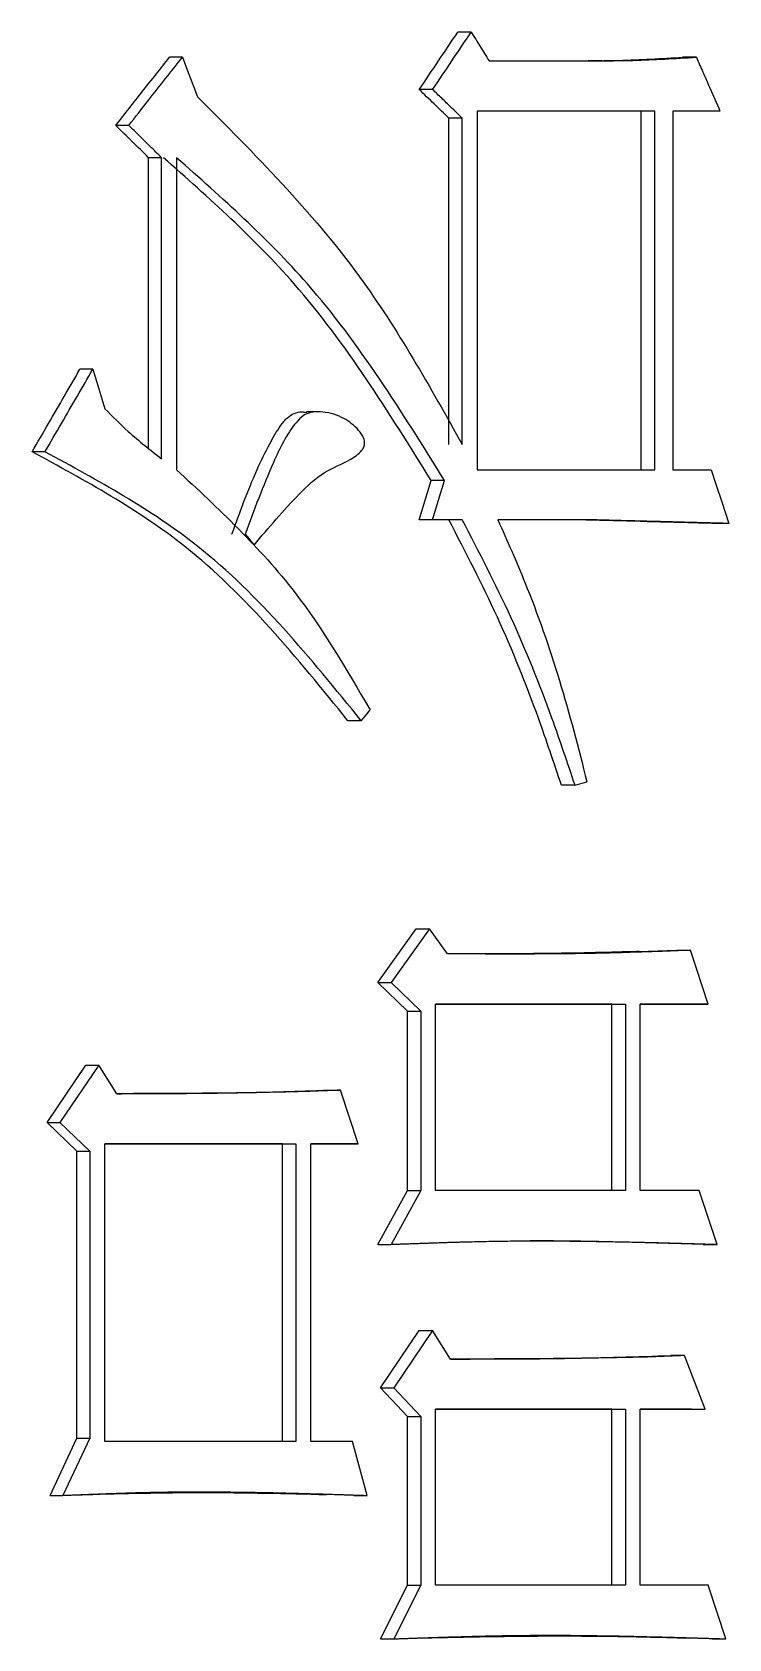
# Model space of a CAD drawing. Header units: millimetres. Extents: x 2180 to 4616, y 795 to 2518.
# Drawn here: x 3016.672 to 3018.774, y 1021.413 to 1026.26 of the extents above; entities that cross this region are included whole.
import ezdxf

# ---------------------------------------------------------------- set-up
doc = ezdxf.new("R2010")
doc.units = ezdxf.units.MM

msp = doc.modelspace()

# ---------------------------------------------------------------- linework, layer by layer
at = {"color": 7, "linetype": 'Continuous', "lineweight": 25}
for p, q in [((3017.9967, 1026.2595), (3017.9563, 1026.2595)), ((3017.1259, 1026.1838), (3017.0865, 1026.1838)), ((3018.6757, 1026.1838), (3018.6344, 1026.1838)), ((3018.0504, 1026.173), (3018.3902, 1026.173)), ((3018.3902, 1026.173), (3018.3492, 1026.173)), ((3017.8803, 1026.0865), (3017.84, 1026.0865)), ((3017.9699, 1025.9999), (3017.9294, 1025.9999)), ((3017.9294, 1025.0155), (3017.9294, 1025.9999)), ((3017.9699, 1025.0155), (3017.9699, 1025.9999)), ((3018.5509, 1026.0216), (3018.0146, 1026.0216)), ((3018.0146, 1026.0216), (3018.0146, 1024.9398)), ((3018.5097, 1026.0216), (3018.0146, 1026.0216)), ((3018.5509, 1026.0216), (3018.5097, 1026.0216)), ((3018.5097, 1024.9398), (3018.5097, 1026.0216)), ((3018.5509, 1024.9398), (3018.5509, 1026.0216)), ((3018.747, 1026.0216), (3018.6044, 1026.0216)), ((3018.6044, 1026.0216), (3018.6044, 1024.9398)), ((3018.7056, 1026.0216), (3018.6044, 1026.0216)), ((3018.747, 1026.0216), (3018.7056, 1026.0216)), ((3016.9638, 1025.9783), (3016.9246, 1025.9783)), ((3017.0628, 1025.8809), (3017.0236, 1025.8809)), ((3017.0236, 1025.0036), (3017.0236, 1025.8809)), ((3017.0628, 1024.9723), (3017.0628, 1025.8809)), ((3017.1079, 1025.8809), (3017.1079, 1024.9397)), ((3016.8556, 1025.2427), (3016.8166, 1025.2427)), ((3017.5408, 1025.1141), (3017.5004, 1025.1141)), ((3016.7112, 1024.9938), (3016.6724, 1024.9938)), ((3018.0146, 1024.9398), (3018.5509, 1024.9398)), ((3018.6044, 1024.9398), (3018.7203, 1024.9398)), ((3017.84, 1024.7884), (3017.8757, 1024.9073)), ((3017.9161, 1024.9073), (3017.8757, 1024.9073)), ((3017.8803, 1024.7884), (3017.84, 1024.7884)), ((3017.9294, 1024.7884), (3017.84, 1024.7884)), ((3017.9699, 1024.7884), (3017.8803, 1024.7884)), ((3017.9699, 1024.7884), (3017.9294, 1024.7884)), ((3018.3634, 1024.7884), (3018.0773, 1024.7884)), ((3018.3225, 1024.7884), (3018.0773, 1024.7884)), ((3018.3634, 1024.7884), (3018.3225, 1024.7884)), ((3018.7738, 1024.7776), (3018.7323, 1024.7776)), ((3017.6651, 1024.1826), (3017.625, 1024.1826)), ((3018.3098, 1023.9879), (3018.3456, 1023.9987)), ((3018.3098, 1023.9879), (3018.2689, 1023.9879)), ((3017.7147, 1023.393), (3017.831, 1023.5552)), ((3017.8713, 1023.5552), (3017.7548, 1023.393)), ((3017.831, 1023.5552), (3017.8713, 1023.5552)), ((3017.9251, 1023.4795), (3017.8713, 1023.5552)), ((3018.4735, 1023.486), (3018.6166, 1023.4903)), ((3018.6166, 1023.4903), (3018.6579, 1023.4903)), ((3018.7114, 1023.3281), (3018.6579, 1023.4903)), ((3017.7147, 1023.393), (3017.7548, 1023.393)), ((3017.8042, 1023.3064), (3017.7147, 1023.393)), ((3017.7548, 1023.393), (3017.8445, 1023.3064)), ((3017.8893, 1022.7656), (3017.8893, 1023.3281)), ((3017.8893, 1023.3281), (3018.4617, 1023.3281)), ((3018.4206, 1023.3281), (3017.8893, 1023.3281)), ((3018.4206, 1023.3281), (3018.4617, 1023.3281)), ((3018.4206, 1022.7656), (3018.4206, 1023.3281)), ((3018.4617, 1023.3281), (3018.4617, 1022.7656)), ((3018.5063, 1023.3281), (3018.7114, 1023.3281)), ((3018.5063, 1022.7656), (3018.5063, 1023.3281)), ((3018.67, 1023.3281), (3018.5063, 1023.3281)), ((3018.7114, 1023.3281), (3018.67, 1023.3281)), ((3017.8042, 1023.3064), (3017.8445, 1023.3064)), ((3017.8042, 1022.7656), (3017.8042, 1023.3064)), ((3017.8445, 1023.3064), (3017.8445, 1022.7656)), ((3016.7175, 1022.9711), (3016.8346, 1023.1441)), ((3016.8736, 1023.1442), (3016.7564, 1022.9711)), ((3016.8346, 1023.1441), (3016.8736, 1023.1442)), ((3016.9277, 1023.0576), (3016.8736, 1023.1442)), ((3017.5623, 1023.0684), (3017.6023, 1023.0684)), ((3017.6561, 1022.9062), (3017.6023, 1023.0684)), ((3016.7175, 1022.9711), (3016.7564, 1022.9711)), ((3016.8076, 1022.8845), (3016.7175, 1022.9711)), ((3016.7564, 1022.9711), (3016.8466, 1022.8845)), ((3016.8076, 1022.8845), (3016.8466, 1022.8845)), ((3016.8076, 1022.0191), (3016.8076, 1022.8845)), ((3016.8466, 1022.8845), (3016.8466, 1022.0192)), ((3016.8917, 1022.0083), (3016.8917, 1022.9062)), ((3017.4278, 1022.9062), (3017.4676, 1022.9062)), ((3017.4278, 1022.0083), (3017.4278, 1022.9062)), ((3017.4676, 1022.9062), (3017.4676, 1022.0083)), ((3017.5125, 1022.9062), (3017.6561, 1022.9062)), ((3017.5125, 1022.0083), (3017.5125, 1022.9062)), ((3017.6161, 1022.9062), (3017.5125, 1022.9062)), ((3017.6561, 1022.9062), (3017.6161, 1022.9062)), ((3017.7147, 1022.6033), (3017.8042, 1022.7656)), ((3017.8445, 1022.7656), (3017.7548, 1022.6033)), ((3017.8042, 1022.7656), (3017.8445, 1022.7656)), ((3018.4617, 1022.7656), (3017.8893, 1022.7656)), ((3018.6847, 1022.7656), (3018.5063, 1022.7656)), ((3018.7382, 1022.6033), (3018.6847, 1022.7656)), ((3017.7147, 1022.6033), (3017.7548, 1022.6033)), ((3018.6967, 1022.6033), (3018.7382, 1022.6033)), ((3017.7236, 1022.1706), (3017.84, 1022.3437)), ((3017.8803, 1022.3437), (3017.7638, 1022.1706)), ((3017.84, 1022.3437), (3017.8803, 1022.3437)), ((3017.9341, 1022.2571), (3017.8803, 1022.3437)), ((3018.6401, 1022.268), (3018.5988, 1022.268)), ((3018.7025, 1022.1057), (3018.6401, 1022.268)), ((3017.7236, 1022.1706), (3017.7638, 1022.1706)), ((3017.8042, 1022.0841), (3017.7236, 1022.1706)), ((3017.7638, 1022.1706), (3017.8445, 1022.0841)), ((3017.8893, 1021.5756), (3017.8893, 1022.1057)), ((3017.8893, 1022.1057), (3018.4617, 1022.1057)), ((3018.4206, 1022.1057), (3017.8893, 1022.1057)), ((3018.4206, 1022.1057), (3018.4617, 1022.1057)), ((3018.4206, 1021.5757), (3018.4206, 1022.1057)), ((3018.4617, 1022.1057), (3018.4617, 1021.5757)), ((3018.5063, 1021.5757), (3018.5063, 1022.1057)), ((3018.5063, 1022.1057), (3018.7025, 1022.1057)), ((3018.6611, 1022.1057), (3018.5063, 1022.1057)), ((3018.6611, 1022.1057), (3018.7025, 1022.1057)), ((3017.8042, 1022.0841), (3017.8445, 1022.0841)), ((3017.8042, 1021.5756), (3017.8042, 1022.0841)), ((3017.8445, 1022.0841), (3017.8445, 1021.5756)), ((3016.7266, 1021.8461), (3016.8076, 1022.0191)), ((3016.8466, 1022.0192), (3016.7654, 1021.8461)), ((3016.8076, 1022.0191), (3016.8466, 1022.0192)), ((3017.6382, 1022.0083), (3017.5125, 1022.0083)), ((3017.6831, 1021.8461), (3017.6382, 1022.0083)), ((3016.7266, 1021.8461), (3016.7654, 1021.8461)), ((3017.643, 1021.8461), (3017.5553, 1021.8486)), ((3017.643, 1021.8461), (3017.6831, 1021.8461)), ((3017.7236, 1021.4134), (3017.8042, 1021.5756)), ((3017.8445, 1021.5756), (3017.7638, 1021.4134)), ((3017.8042, 1021.5756), (3017.8445, 1021.5756)), ((3018.4617, 1021.5757), (3017.8893, 1021.5756)), ((3018.7114, 1021.5757), (3018.5063, 1021.5757)), ((3018.7649, 1021.4134), (3018.7114, 1021.5757)), ((3017.7236, 1021.4134), (3017.7638, 1021.4134)), ((3018.7234, 1021.4134), (3018.6505, 1021.4159)), ((3018.7234, 1021.4134), (3018.7649, 1021.4134))]:
    msp.add_line(p, q, dxfattribs=at)
at = {"color": 7, "linetype": 'Continuous', "lineweight": 25, "flags": 128}
for points in [[(3017.1259, 1026.1838), (3017.1434, 1026.1376), (3017.1571, 1026.1012), (3017.1709, 1026.0648)], [(3016.8556, 1025.2427), (3016.8736, 1025.1832), (3016.8917, 1025.1237)], [(3018.7203, 1024.9398), (3018.7358, 1024.8928), (3018.7513, 1024.8458), (3018.7738, 1024.7776)], [(3017.8803, 1024.7884), (3017.8982, 1024.8478), (3017.9161, 1024.9073)], [(3017.3148, 1024.7451), (3017.3217, 1024.7368), (3017.3318, 1024.7247), (3017.3418, 1024.7126)], [(3017.6651, 1024.1826), (3017.6719, 1024.1908), (3017.6819, 1024.2029), (3017.6919, 1024.215)]]:
    msp.add_lwpolyline(points, dxfattribs=at)
at = {"color": 7, "linetype": 'Continuous', "lineweight": 25}
for points, knots in [([(3017.84, 1026.0865), (3017.8594, 1026.1153), (3017.8981, 1026.173), (3017.9369, 1026.2307), (3017.9563, 1026.2595)], [0, 0, 0, 0, 0.500001, 1, 1, 1, 1]), ([(3017.8803, 1026.0865), (3017.8997, 1026.1153), (3017.9385, 1026.173), (3017.9773, 1026.2307), (3017.9967, 1026.2595)], [0, 0, 0, 0, 0.499999, 1, 1, 1, 1]), ([(3017.9967, 1026.2595), (3018.0057, 1026.2451), (3018.0236, 1026.2163), (3018.0415, 1026.1874), (3018.0504, 1026.173)], [0, 0, 0, 0, 0.5000001, 1, 1, 1, 1]), ([(3016.9246, 1025.9783), (3016.9516, 1026.0125), (3017.0056, 1026.081), (3017.0596, 1026.1496), (3017.0865, 1026.1838)], [0, 0, 0, 0, 0.5, 1, 1, 1, 1]), ([(3016.9638, 1025.9783), (3016.9839, 1026.0038), (3017.021, 1026.0509), (3017.0751, 1026.1194), (3017.1089, 1026.1623), (3017.1259, 1026.1838)], [0, 0, 0, 0, 0.373043, 0.686521, 1, 1, 1, 1]), ([(3018.3492, 1026.173), (3018.3805, 1026.1733), (3018.4438, 1026.1739), (3018.5388, 1026.178), (3018.6025, 1026.1819), (3018.6344, 1026.1838)], [0, 0, 0, 0, 0.328876, 0.66438, 1, 1, 1, 1]), ([(3018.3902, 1026.173), (3018.4215, 1026.1733), (3018.4848, 1026.1739), (3018.58, 1026.178), (3018.6438, 1026.1819), (3018.6757, 1026.1838)], [0, 0, 0, 0, 0.328449, 0.664167, 1, 1, 1, 1]), ([(3018.6757, 1026.1838), (3018.6823, 1026.1688), (3018.6955, 1026.1388), (3018.7193, 1026.0847), (3018.7365, 1026.0456), (3018.747, 1026.0216)], [0, 0, 0, 0, 0.277507, 0.555013, 1, 1, 1, 1]), ([(3017.9294, 1025.9999), (3017.9145, 1026.0143), (3017.8847, 1026.0432), (3017.8549, 1026.072), (3017.84, 1026.0865)], [0, 0, 0, 0, 0.500002, 1, 1, 1, 1]), ([(3017.9699, 1025.9999), (3017.9583, 1026.0111), (3017.9376, 1026.0311), (3017.9078, 1026.0599), (3017.8894, 1026.0776), (3017.8803, 1026.0865)], [0, 0, 0, 0, 0.38646, 0.693229, 1, 1, 1, 1]), ([(3017.1708, 1026.0648), (3017.3432, 1025.892), (3017.6536, 1025.5809), (3017.8724, 1025.1895), (3017.9697, 1025.0155)], [0, 0, 0, 0, 0.555354, 1, 1, 1, 1]), ([(3017.0236, 1025.8809), (3017.0071, 1025.8972), (3016.9741, 1025.9296), (3016.9411, 1025.9621), (3016.9246, 1025.9783)], [0, 0, 0, 0, 0.500002, 1, 1, 1, 1]), ([(3017.0628, 1025.8809), (3017.0514, 1025.8922), (3017.0291, 1025.9141), (3016.9961, 1025.9465), (3016.9745, 1025.9677), (3016.9638, 1025.9783)], [0, 0, 0, 0, 0.347839, 0.673919, 1, 1, 1, 1]), ([(3017.8757, 1024.9073), (3017.7474, 1025.1143), (3017.5202, 1025.4807), (3017.2055, 1025.7596), (3017.0686, 1025.8809)], [0, 0, 0, 0, 0.5650571, 1, 1, 1, 1]), ([(3017.9161, 1024.9073), (3017.7876, 1025.1143), (3017.56, 1025.4808), (3017.2449, 1025.7596), (3017.1079, 1025.8809)], [0, 0, 0, 0, 0.564995, 1, 1, 1, 1]), ([(3016.6724, 1024.9939), (3016.689, 1025.0224), (3016.7213, 1025.0781), (3016.7693, 1025.161), (3016.8008, 1025.2155), (3016.8166, 1025.2427)], [0, 0, 0, 0, 0.343588, 0.671794, 1, 1, 1, 1]), ([(3016.7112, 1024.9939), (3016.7278, 1025.0224), (3016.7601, 1025.0781), (3016.8082, 1025.161), (3016.8398, 1025.2155), (3016.8556, 1025.2427)], [0, 0, 0, 0, 0.343461, 0.671731, 1, 1, 1, 1]), ([(3016.8917, 1025.1237), (3016.9149, 1025.1004), (3016.9536, 1025.0616), (3017.0118, 1025.0126), (3017.0458, 1024.9857), (3017.0628, 1024.9723)], [0, 0, 0, 0, 0.429081, 0.714347, 1, 1, 1, 1]), ([(3017.2752, 1024.7451), (3017.2989, 1024.8111), (3017.3324, 1024.9044), (3017.3849, 1025.012), (3017.4151, 1025.0646), (3017.4399, 1025.0963), (3017.4625, 1025.1106), (3017.4831, 1025.1154), (3017.4957, 1025.1133), (3017.5005, 1025.1126)], [0, 0, 0, 0, 0.456256, 0.645146, 0.784685, 0.856115, 0.910986, 0.965761, 1, 1, 1, 1]), ([(3017.3419, 1024.7126), (3017.3858, 1024.7646), (3017.4518, 1024.8425), (3017.5482, 1024.9347), (3017.6197, 1024.9614), (3017.6606, 1024.9883), (3017.6729, 1025.0072), (3017.6758, 1025.0174), (3017.675, 1025.029), (3017.668, 1025.0457), (3017.6464, 1025.0722), (3017.6041, 1025.103), (3017.5538, 1025.1152), (3017.514, 1025.1143), (3017.4879, 1025.1036), (3017.4441, 1025.0559), (3017.385, 1024.934), (3017.3418, 1024.8178), (3017.3148, 1024.7451)], [0, 0, 0, 0, 0.187598, 0.281274, 0.36356, 0.404899, 0.415318, 0.423915, 0.432542, 0.445489, 0.471595, 0.525453, 0.589419, 0.616919, 0.639175, 0.667927, 0.792344, 1, 1, 1, 1]), ([(3017.625, 1024.1826), (3017.4712, 1024.3721), (3017.1993, 1024.7072), (3016.832, 1024.907), (3016.6724, 1024.9938)], [0, 0, 0, 0, 0.5655965, 1, 1, 1, 1]), ([(3017.6651, 1024.1826), (3017.511, 1024.3721), (3017.2387, 1024.7073), (3016.871, 1024.907), (3016.7112, 1024.9938)], [0, 0, 0, 0, 0.565519, 1, 1, 1, 1]), ([(3017.1079, 1024.9397), (3017.2341, 1024.8224), (3017.4613, 1024.6111), (3017.621, 1024.3369), (3017.6919, 1024.215)], [0, 0, 0, 0, 0.555264, 1, 1, 1, 1]), ([(3018.2689, 1023.9879), (3018.2462, 1024.0558), (3018.1886, 1024.2276), (3018.08, 1024.4978), (3017.9797, 1024.6913), (3017.9294, 1024.7884)], [0, 0, 0, 0, 0.245346, 0.6215, 1, 1, 1, 1]), ([(3018.3098, 1023.9879), (3018.287, 1024.0558), (3018.2293, 1024.2276), (3018.1206, 1024.4978), (3018.0202, 1024.6913), (3017.9699, 1024.7884)], [0, 0, 0, 0, 0.245289, 0.621469, 1, 1, 1, 1]), ([(3018.0773, 1024.7884), (3018.1051, 1024.7257), (3018.1749, 1024.5681), (3018.2674, 1024.305), (3018.3194, 1024.101), (3018.3456, 1023.9987)], [0, 0, 0, 0, 0.2475218, 0.622512, 1, 1, 1, 1]), ([(3018.7323, 1024.7776), (3018.7048, 1024.7783), (3018.6228, 1024.7805), (3018.4862, 1024.7841), (3018.3771, 1024.787), (3018.3225, 1024.7884)], [0, 0, 0, 0, 0.201645, 0.600822, 1, 1, 1, 1]), ([(3018.7738, 1024.7776), (3018.7703, 1024.7777), (3018.7652, 1024.7778), (3018.7583, 1024.778), (3018.7514, 1024.7782), (3018.7446, 1024.7784), (3018.7377, 1024.7785), (3018.7325, 1024.7787), (3018.7256, 1024.7788), (3018.7188, 1024.779), (3018.7119, 1024.7792), (3018.7067, 1024.7793), (3018.6998, 1024.7795), (3018.693, 1024.7797), (3018.6861, 1024.7799), (3018.6809, 1024.78), (3018.674, 1024.7802), (3018.6654, 1024.7804), (3018.6517, 1024.7808), (3018.6379, 1024.7812), (3018.6241, 1024.7815), (3018.6138, 1024.7818), (3018.6, 1024.7822), (3018.5863, 1024.7825), (3018.5725, 1024.7829), (3018.5622, 1024.7832), (3018.5484, 1024.7835), (3018.5346, 1024.7839), (3018.5208, 1024.7842), (3018.5105, 1024.7845), (3018.4967, 1024.7849), (3018.4829, 1024.7852), (3018.4692, 1024.7856), (3018.4588, 1024.7859), (3018.4485, 1024.7862), (3018.4399, 1024.7864), (3018.4312, 1024.7866), (3018.4244, 1024.7868), (3018.4175, 1024.787), (3018.4123, 1024.7871), (3018.4054, 1024.7873), (3018.3985, 1024.7875), (3018.3916, 1024.7877), (3018.3864, 1024.7878), (3018.38, 1024.788), (3018.3723, 1024.7882), (3018.3664, 1024.7883), (3018.3634, 1024.7884)], [0, 0, 0, 0, 0.025173, 0.03776, 0.050346, 0.075519, 0.088105, 0.100692, 0.113278, 0.138451, 0.151038, 0.163624, 0.176211, 0.201384, 0.21397, 0.226556, 0.239143, 0.264316, 0.289489, 0.339835, 0.365007, 0.39018, 0.415353, 0.465699, 0.490872, 0.516045, 0.541218, 0.591564, 0.616737, 0.64191, 0.667082, 0.717428, 0.742601, 0.767774, 0.792947, 0.81812, 0.830706, 0.855879, 0.868466, 0.881052, 0.893639, 0.918812, 0.931398, 0.943984, 0.956571, 0.978285, 1, 1, 1, 1]), ([(3018.6579, 1023.4903), (3018.6498, 1023.49), (3018.6335, 1023.4894), (3018.6091, 1023.4884), (3018.5847, 1023.4875), (3018.5603, 1023.4866), (3018.5358, 1023.4857), (3018.5114, 1023.4849), (3018.4625, 1023.4833), (3018.4055, 1023.4817), (3018.3484, 1023.4806), (3018.3198, 1023.4802), (3018.2994, 1023.4799), (3018.279, 1023.4797), (3018.2545, 1023.4794), (3018.23, 1023.4793), (3018.2055, 1023.4791), (3018.181, 1023.479), (3018.1565, 1023.4789), (3018.1361, 1023.4789), (3018.1157, 1023.4789), (3018.0953, 1023.4789), (3018.0748, 1023.479), (3018.0585, 1023.479), (3018.0462, 1023.479), (3018.034, 1023.4791), (3018.0217, 1023.4791), (3018.0094, 1023.4791), (3017.9972, 1023.4792), (3017.9849, 1023.4792), (3017.9727, 1023.4793), (3017.9624, 1023.4793), (3017.9543, 1023.4794), (3017.9491, 1023.4794), (3017.944, 1023.4794), (3017.9389, 1023.4794), (3017.9323, 1023.4795), (3017.9277, 1023.4795), (3017.9251, 1023.4795)], [0, 0, 0, 0, 0.033402, 0.066804, 0.100206, 0.133609, 0.167011, 0.200413, 0.233815, 0.367425, 0.43423, 0.467632, 0.484333, 0.517735, 0.551137, 0.584539, 0.617941, 0.651344, 0.684746, 0.718148, 0.734849, 0.768251, 0.801653, 0.818354, 0.835056, 0.851757, 0.868458, 0.885159, 0.90186, 0.918561, 0.935262, 0.951963, 0.960314, 0.968664, 0.972839, 0.98119, 0.989541, 1, 1, 1, 1]), ([(3018.503, 1023.4863), (3018.503, 1023.4863), (3018.5029, 1023.4863), (3018.5018, 1023.4863), (3018.4991, 1023.4863), (3018.4254, 1023.4844), (3018.2754, 1023.4805), (3018.1159, 1023.4796), (3018.031, 1023.4794), (3017.9875, 1023.4794), (3017.9711, 1023.4794), (3017.9605, 1023.4794), (3017.9574, 1023.4794), (3017.9558, 1023.4794)], [0, 0, 0, 0, 0.002488, 0.005643, 0.013438, 0.023457, 0.468961, 0.690761, 0.852883, 0.894614, 0.930819, 0.964705, 1, 1, 1, 1]), ([(3016.9276, 1023.0577), (3016.967, 1023.0579), (3017.0325, 1023.058), (3017.1045, 1023.0585), (3017.1404, 1023.0588), (3017.1535, 1023.0589), (3017.1665, 1023.059), (3017.1796, 1023.0591), (3017.2025, 1023.0593), (3017.271, 1023.0602), (3017.3943, 1023.0622), (3017.5044, 1023.0663), (3017.5623, 1023.0684)], [0, 0, 0, 0, 0.185547, 0.308981, 0.33984, 0.355269, 0.370698, 0.401556, 0.416986, 0.478702, 0.725572, 1, 1, 1, 1]), ([(3017.6023, 1023.0684), (3017.5762, 1023.0673), (3017.5437, 1023.066), (3017.5046, 1023.0646), (3017.485, 1023.064), (3017.4459, 1023.0629), (3017.3611, 1023.0612), (3017.2697, 1023.0595), (3017.1979, 1023.0589), (3017.175, 1023.0587), (3017.1619, 1023.0587), (3017.1521, 1023.0586), (3017.1423, 1023.0585), (3017.1325, 1023.0584), (3017.1227, 1023.0584), (3017.1129, 1023.0583), (3017.1031, 1023.0583), (3017.0933, 1023.0582), (3017.0835, 1023.0582), (3017.0737, 1023.0581), (3017.0606, 1023.0581), (3017.0475, 1023.058), (3017.0344, 1023.058), (3017.0246, 1023.0579), (3017.0165, 1023.0579), (3017.0099, 1023.0579), (3017.005, 1023.0579), (3017.0001, 1023.0578), (3016.9952, 1023.0578), (3016.9887, 1023.0578), (3016.9821, 1023.0578), (3016.9756, 1023.0578), (3016.9707, 1023.0577), (3016.9658, 1023.0577), (3016.9609, 1023.0577), (3016.956, 1023.0577), (3016.951, 1023.0577), (3016.9461, 1023.0577), (3016.9412, 1023.0576), (3016.9351, 1023.0576), (3016.9306, 1023.0576), (3016.9277, 1023.0576)], [0, 0, 0, 0, 0.11615, 0.145188, 0.174226, 0.203263, 0.319414, 0.551716, 0.609791, 0.638828, 0.653347, 0.667866, 0.682385, 0.696903, 0.711422, 0.725941, 0.74046, 0.754979, 0.769497, 0.784016, 0.798535, 0.827572, 0.842091, 0.85661, 0.871129, 0.878388, 0.885648, 0.892907, 0.900166, 0.907426, 0.921944, 0.929204, 0.936463, 0.943723, 0.950982, 0.958241, 0.965501, 0.97276, 0.98002, 0.987279, 1, 1, 1, 1]), ([(3016.8917, 1022.9062), (3016.9878, 1022.9062), (3017.18, 1022.9062), (3017.3717, 1022.9062), (3017.4676, 1022.9062)], [0, 0, 0, 0, 0.499996, 1, 1, 1, 1]), ([(3017.4278, 1022.9062), (3017.3321, 1022.9062), (3017.1536, 1022.9062), (3016.9746, 1022.9062), (3016.8917, 1022.9062)], [0, 0, 0, 0, 0.536358, 1, 1, 1, 1]), ([(3017.7548, 1022.6033), (3017.7596, 1022.6035), (3017.7668, 1022.6037), (3017.7764, 1022.6041), (3017.7836, 1022.6044), (3017.7908, 1022.6046), (3017.7981, 1022.6049), (3017.8053, 1022.6052), (3017.8125, 1022.6054), (3017.8197, 1022.6057), (3017.8269, 1022.606), (3017.8341, 1022.6062), (3017.8413, 1022.6065), (3017.8485, 1022.6067), (3017.8557, 1022.607), (3017.8653, 1022.6073), (3017.8749, 1022.6076), (3017.8845, 1022.608), (3017.8917, 1022.6082), (3017.8989, 1022.6085), (3017.9061, 1022.6087), (3017.9133, 1022.6089), (3017.9205, 1022.6092), (3017.9277, 1022.6094), (3017.9349, 1022.6096), (3017.9421, 1022.6098), (3017.9493, 1022.61), (3017.9565, 1022.6102), (3017.9661, 1022.6105), (3017.9757, 1022.6108), (3017.9853, 1022.611), (3017.9925, 1022.6112), (3018.0069, 1022.6116), (3018.0381, 1022.6123), (3018.0765, 1022.613), (3018.11, 1022.6134), (3018.1268, 1022.6135), (3018.1364, 1022.6136), (3018.1436, 1022.6137), (3018.1508, 1022.6137), (3018.158, 1022.6137), (3018.1652, 1022.6138), (3018.1724, 1022.6138), (3018.1796, 1022.6138), (3018.1892, 1022.6138), (3018.1987, 1022.6138), (3018.2083, 1022.6138), (3018.2155, 1022.6138), (3018.2227, 1022.6138), (3018.2299, 1022.6138), (3018.2371, 1022.6138), (3018.2443, 1022.6137), (3018.2515, 1022.6137), (3018.2587, 1022.6137), (3018.2658, 1022.6136), (3018.273, 1022.6136), (3018.2802, 1022.6135), (3018.2874, 1022.6135), (3018.2946, 1022.6134), (3018.3018, 1022.6133), (3018.3114, 1022.6132), (3018.3209, 1022.6131), (3018.3305, 1022.613), (3018.3377, 1022.6129), (3018.3449, 1022.6128), (3018.3521, 1022.6127), (3018.3593, 1022.6126), (3018.3736, 1022.6124), (3018.4047, 1022.6119), (3018.443, 1022.6111), (3018.4765, 1022.6104), (3018.4933, 1022.61), (3018.5028, 1022.6098), (3018.51, 1022.6096), (3018.5172, 1022.6094), (3018.5244, 1022.6093), (3018.5315, 1022.6091), (3018.5411, 1022.6088), (3018.5507, 1022.6086), (3018.5602, 1022.6084), (3018.5674, 1022.6082), (3018.5746, 1022.608), (3018.5817, 1022.6078), (3018.5889, 1022.6076), (3018.5961, 1022.6074), (3018.6033, 1022.6072), (3018.6104, 1022.607), (3018.6176, 1022.6068), (3018.6248, 1022.6066), (3018.6319, 1022.6064), (3018.6415, 1022.6061), (3018.651, 1022.6058), (3018.6606, 1022.6056), (3018.6678, 1022.6054), (3018.6749, 1022.6052), (3018.6821, 1022.6049), (3018.6893, 1022.6047), (3018.6964, 1022.6045), (3018.7036, 1022.6043), (3018.7108, 1022.6041), (3018.7179, 1022.6039), (3018.7271, 1022.6036), (3018.7338, 1022.6034), (3018.7382, 1022.6033)], [0, 0, 0, 0, 0.014617, 0.021926, 0.029235, 0.036543, 0.043852, 0.051161, 0.058469, 0.065778, 0.073086, 0.080395, 0.087704, 0.095012, 0.102321, 0.10963, 0.124247, 0.131556, 0.138864, 0.146173, 0.153482, 0.16079, 0.168099, 0.175407, 0.182716, 0.190025, 0.197333, 0.204642, 0.211951, 0.226568, 0.233877, 0.241185, 0.248494, 0.277729, 0.336198, 0.365433, 0.38005, 0.387359, 0.394667, 0.401976, 0.409284, 0.416593, 0.423902, 0.43121, 0.438519, 0.453136, 0.460445, 0.467754, 0.475062, 0.482371, 0.48968, 0.496988, 0.504297, 0.511606, 0.518914, 0.526223, 0.533531, 0.54084, 0.548149, 0.555457, 0.562766, 0.577383, 0.584692, 0.592001, 0.599309, 0.606618, 0.613927, 0.621235, 0.65047, 0.708939, 0.738174, 0.752791, 0.7601, 0.767408, 0.774717, 0.782026, 0.789334, 0.796643, 0.81126, 0.818569, 0.825877, 0.833186, 0.840495, 0.847803, 0.855112, 0.862421, 0.869729, 0.877038, 0.884347, 0.891655, 0.898964, 0.913581, 0.92089, 0.928198, 0.935507, 0.942816, 0.950124, 0.957433, 0.964742, 0.97205, 0.979359, 0.986668, 1, 1, 1, 1]), ([(3018.6967, 1022.6033), (3018.6872, 1022.6036), (3018.6729, 1022.604), (3018.6537, 1022.6046), (3018.6394, 1022.605), (3018.6251, 1022.6054), (3018.6107, 1022.6058), (3018.5964, 1022.6062), (3018.5821, 1022.6066), (3018.5677, 1022.607), (3018.5534, 1022.6074), (3018.5391, 1022.6078), (3018.5247, 1022.6082), (3018.5104, 1022.6086), (3018.496, 1022.6089), (3018.4769, 1022.6094), (3018.4243, 1022.6107), (3018.3716, 1022.6117), (3018.3237, 1022.6125), (3018.3094, 1022.6127), (3018.295, 1022.6129), (3018.2806, 1022.6131), (3018.2615, 1022.6133), (3018.2423, 1022.6135), (3018.2232, 1022.6136), (3018.2088, 1022.6137), (3018.1944, 1022.6138), (3018.183, 1022.6138), (3018.1764, 1022.6138), (3018.1746, 1022.6138)], [0, 0, 0, 0, 0.054977, 0.082465, 0.109954, 0.137442, 0.16493, 0.192419, 0.219907, 0.247396, 0.274884, 0.302372, 0.329861, 0.357349, 0.384838, 0.412326, 0.467303, 0.687211, 0.714699, 0.742188, 0.769676, 0.797165, 0.824653, 0.87963, 0.907118, 0.934607, 0.962095, 0.989584, 1, 1, 1, 1]), ([(3017.934, 1022.2573), (3017.9868, 1022.2574), (3018.1059, 1022.2578), (3018.3276, 1022.2591), (3018.4962, 1022.2646), (3018.5988, 1022.268)], [0, 0, 0, 0, 0.237866, 0.536241, 1, 1, 1, 1]), ([(3018.6401, 1022.268), (3018.6071, 1022.2665), (3018.5577, 1022.2642), (3018.4999, 1022.2627), (3018.471, 1022.2621), (3018.4421, 1022.2616), (3018.3554, 1022.2598), (3018.2686, 1022.2587), (3018.1942, 1022.2582), (3018.1817, 1022.2581), (3018.1693, 1022.258), (3018.1569, 1022.2579), (3018.1466, 1022.2579), (3018.1362, 1022.2578), (3018.1259, 1022.2578), (3018.1135, 1022.2577), (3018.1011, 1022.2576), (3018.0907, 1022.2576), (3018.0804, 1022.2576), (3018.07, 1022.2575), (3018.0576, 1022.2575), (3018.0473, 1022.2574), (3018.0369, 1022.2574), (3018.0266, 1022.2574), (3018.0162, 1022.2574), (3018.0079, 1022.2573), (3018.0017, 1022.2573), (3017.9955, 1022.2573), (3017.9903, 1022.2573), (3017.9851, 1022.2573), (3017.98, 1022.2573), (3017.9738, 1022.2572), (3017.9686, 1022.2572), (3017.9634, 1022.2572), (3017.9582, 1022.2572), (3017.952, 1022.2572), (3017.9468, 1022.2572), (3017.9408, 1022.2572), (3017.9369, 1022.2571), (3017.9341, 1022.2571)], [0, 0, 0, 0, 0.14049, 0.210735, 0.245858, 0.263419, 0.333664, 0.614647, 0.632209, 0.64977, 0.667331, 0.684892, 0.702453, 0.711234, 0.728795, 0.746356, 0.763917, 0.781479, 0.790259, 0.80782, 0.825382, 0.842943, 0.851723, 0.869285, 0.886846, 0.895626, 0.904407, 0.913188, 0.921968, 0.926358, 0.935139, 0.94392, 0.9527, 0.957091, 0.965871, 0.974652, 0.983432, 0.987823, 1, 1, 1, 1]), ([(3017.4676, 1022.0083), (3017.3718, 1022.0083), (3017.18, 1022.0083), (3016.9878, 1022.0083), (3016.8917, 1022.0083)], [0, 0, 0, 0, 0.499996, 1, 1, 1, 1]), ([(3016.7654, 1021.8461), (3016.7719, 1021.8464), (3016.7849, 1021.8469), (3016.8012, 1021.8476), (3016.8174, 1021.8483), (3016.8304, 1021.8488), (3016.8467, 1021.8495), (3016.8597, 1021.85), (3016.8759, 1021.8506), (3016.8889, 1021.8512), (3016.9051, 1021.8518), (3016.9181, 1021.8522), (3016.9344, 1021.8528), (3016.9474, 1021.8532), (3016.9636, 1021.8538), (3016.9766, 1021.8541), (3016.9928, 1021.8546), (3017.0058, 1021.8549), (3017.0221, 1021.8553), (3017.035, 1021.8556), (3017.048, 1021.8558), (3017.061, 1021.8561), (3017.074, 1021.8563), (3017.0902, 1021.8565), (3017.1032, 1021.8566), (3017.1195, 1021.8568), (3017.1324, 1021.8569), (3017.1487, 1021.857), (3017.1616, 1021.857), (3017.1779, 1021.857), (3017.1908, 1021.857), (3017.2071, 1021.857), (3017.2428, 1021.8568), (3017.2882, 1021.8563), (3017.3335, 1021.8556), (3017.3595, 1021.8551), (3017.3757, 1021.8548), (3017.3919, 1021.8545), (3017.4048, 1021.8542), (3017.421, 1021.8538), (3017.434, 1021.8535), (3017.4502, 1021.8531), (3017.4631, 1021.8528), (3017.4793, 1021.8523), (3017.4923, 1021.852), (3017.5085, 1021.8515), (3017.5214, 1021.8511), (3017.5376, 1021.8507), (3017.5505, 1021.8503), (3017.5635, 1021.8499), (3017.5764, 1021.8495), (3017.5894, 1021.8491), (3017.6055, 1021.8486), (3017.6185, 1021.8482), (3017.6346, 1021.8476), (3017.6476, 1021.8472), (3017.6648, 1021.8467), (3017.6756, 1021.8463), (3017.6831, 1021.8461)], [0, 0, 0, 0, 0.021203, 0.042406, 0.053008, 0.074211, 0.084813, 0.106016, 0.116618, 0.137821, 0.148423, 0.169626, 0.180228, 0.201431, 0.212032, 0.233236, 0.243837, 0.265041, 0.275642, 0.296845, 0.307447, 0.318049, 0.339252, 0.349854, 0.371057, 0.381659, 0.402862, 0.413463, 0.434667, 0.445268, 0.466472, 0.477073, 0.498276, 0.58309, 0.625497, 0.6467, 0.667903, 0.678505, 0.699708, 0.71031, 0.731513, 0.742115, 0.763318, 0.773919, 0.795123, 0.805724, 0.826928, 0.837529, 0.858732, 0.869334, 0.879936, 0.901139, 0.911741, 0.932944, 0.943545, 0.964749, 0.97535, 1, 1, 1, 1]), ([(3016.8109, 1021.8479), (3016.8111, 1021.8479), (3016.8115, 1021.8479), (3016.8177, 1021.8481), (3016.9373, 1021.8518), (3017.2055, 1021.8576), (3017.4375, 1021.8518), (3017.5603, 1021.8487)], [0, 0, 0, 0, 0.005847, 0.012184, 0.043679, 0.493973, 1, 1, 1, 1]), ([(3017.7638, 1021.4134), (3017.7675, 1021.4135), (3017.775, 1021.4138), (3017.7863, 1021.4142), (3017.7975, 1021.4146), (3017.8088, 1021.415), (3017.82, 1021.4154), (3017.8312, 1021.4158), (3017.8425, 1021.4162), (3017.8537, 1021.4166), (3017.865, 1021.417), (3017.8762, 1021.4173), (3017.8874, 1021.4177), (3017.8987, 1021.4181), (3017.908, 1021.4184), (3017.9174, 1021.4187), (3017.9267, 1021.419), (3017.938, 1021.4193), (3017.953, 1021.4198), (3017.9679, 1021.4202), (3017.9867, 1021.4207), (3018.0054, 1021.4212), (3018.0278, 1021.4218), (3018.0503, 1021.4223), (3018.0727, 1021.4228), (3018.0952, 1021.4232), (3018.1176, 1021.4235), (3018.1363, 1021.4237), (3018.155, 1021.4239), (3018.1737, 1021.4241), (3018.1962, 1021.4242), (3018.2186, 1021.4243), (3018.2411, 1021.4243), (3018.2859, 1021.4242), (3018.3532, 1021.4236), (3018.4204, 1021.4225), (3018.4727, 1021.4215), (3018.5025, 1021.4208), (3018.5324, 1021.42), (3018.5547, 1021.4195), (3018.5734, 1021.419), (3018.5883, 1021.4186), (3018.5976, 1021.4184), (3018.607, 1021.4181), (3018.6163, 1021.4178), (3018.6275, 1021.4175), (3018.6386, 1021.4172), (3018.648, 1021.4169), (3018.6573, 1021.4166), (3018.6666, 1021.4164), (3018.6778, 1021.416), (3018.6871, 1021.4157), (3018.6945, 1021.4155), (3018.7001, 1021.4154), (3018.7057, 1021.4152), (3018.7113, 1021.415), (3018.7169, 1021.4149), (3018.7225, 1021.4147), (3018.7281, 1021.4145), (3018.7337, 1021.4144), (3018.7383, 1021.4142), (3018.743, 1021.4141), (3018.7476, 1021.4139), (3018.7533, 1021.4138), (3018.7591, 1021.4136), (3018.763, 1021.4135), (3018.7649, 1021.4134)], [0, 0, 0, 0, 0.011199, 0.022398, 0.033596, 0.044795, 0.055994, 0.067193, 0.078392, 0.089591, 0.100789, 0.111988, 0.123187, 0.134386, 0.145585, 0.151184, 0.162383, 0.173582, 0.184781, 0.207178, 0.218377, 0.240775, 0.263172, 0.28557, 0.307968, 0.330365, 0.352763, 0.375161, 0.38636, 0.408757, 0.431155, 0.453553, 0.47595, 0.498348, 0.587939, 0.67753, 0.699928, 0.744723, 0.767121, 0.789519, 0.811916, 0.823115, 0.834314, 0.839913, 0.851112, 0.862311, 0.87351, 0.884709, 0.890308, 0.901507, 0.912706, 0.923905, 0.929504, 0.935103, 0.940703, 0.946302, 0.951902, 0.957501, 0.9631, 0.9687, 0.974299, 0.977099, 0.982698, 0.988298, 0.994149, 1, 1, 1, 1]), ([(3017.8553, 1021.4162), (3017.8553, 1021.4162), (3017.8553, 1021.4162), (3017.8564, 1021.4162), (3017.8629, 1021.4163), (3017.9941, 1021.4194), (3018.2171, 1021.4236), (3018.4459, 1021.4211), (3018.5514, 1021.4187), (3018.591, 1021.4177), (3018.6123, 1021.4171), (3018.6343, 1021.4165), (3018.6442, 1021.4162), (3018.6512, 1021.4159)], [0, 0, 0, 0, 0.001108, 0.003185, 0.012795, 0.037738, 0.513809, 0.780002, 0.865995, 0.905439, 0.93475, 0.954139, 1, 1, 1, 1])]:
    msp.add_open_spline(points, degree=3, knots=knots, dxfattribs=at)

doc.saveas('drawing.dxf')
